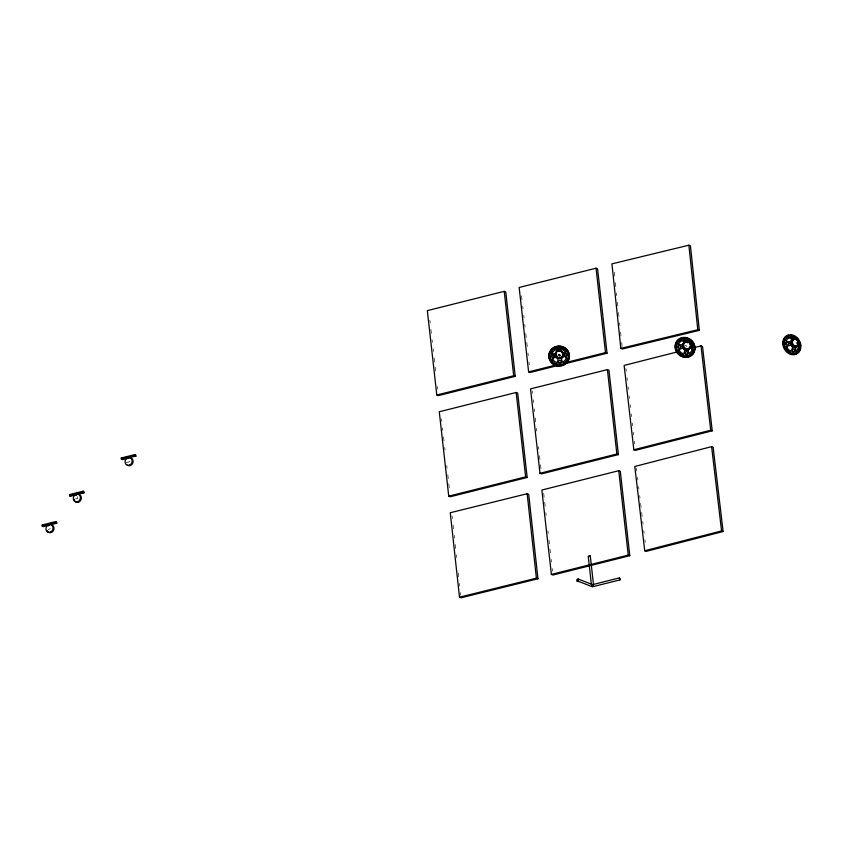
<?xml version="1.0" encoding="UTF-8"?>
<svg xmlns="http://www.w3.org/2000/svg" width="843" height="843" viewBox="0 0 843 843"><rect width="100%" height="100%" fill="white"/><g stroke="black" fill="none" stroke-linecap="round" stroke-linejoin="round"><path stroke-width="0.63" stroke-dasharray="4.21 3.16" d="M126.018 462.67L129.559 461.785L129.264 459.193M75.427 498.982L77.788 498.392L77.493 495.8M48.072 529.372L50.432 528.772M557.918 355.577L560.49 355.325M796.066 342.237L796.624 343.849M636.476 468.371L636.781 470.963M637.55 477.444L637.856 480.036M638.615 486.516L638.931 489.109M639.689 495.589L639.995 498.181M640.617 503.366L641.07 507.265M641.681 512.449L642.145 516.337M642.756 521.522L643.061 524.114M643.831 530.595L644.136 533.187M644.906 539.668L645.211 542.26M625.98 368.612L626.275 371.205M627.023 377.696L627.318 380.288M628.067 386.779L628.362 389.371M629.11 395.862L629.405 398.454M630.153 404.946L630.448 407.538M631.196 414.018L631.502 416.621M632.239 423.102L632.545 425.704M633.283 432.185L633.588 434.788M634.326 441.268L634.631 443.861M543.703 493.229L544.135 497.128M544.726 502.323L545.168 506.211M545.895 512.702L546.19 515.305M547.939 530.879L548.235 533.471M548.972 539.963L549.404 543.861M549.994 549.056L550.426 552.945M551.164 559.436L551.459 562.039M552.186 568.53L552.481 571.122M559.067 354.208L559.341 356.694M521.564 295.872L521.996 299.771M522.723 306.262L523.018 308.865M523.745 315.356L524.04 317.948M524.767 324.439L525.052 327.042M525.79 333.533L526.222 337.421M526.801 342.616L527.244 346.515M527.971 353.006L528.266 355.598M528.993 362.09L529.278 364.692M532.207 390.783L532.502 393.375M533.229 399.867L533.514 402.469M534.241 408.96L534.536 411.553M535.263 418.044L535.705 421.943M536.433 428.434L536.717 431.036M538.466 446.611L538.761 449.214M539.488 455.705L539.931 459.593M540.511 464.788L540.943 468.687M441.542 418.845L441.837 421.447M442.564 427.938L442.849 430.531M443.587 437.022L444.019 440.921M444.746 447.412L445.041 450.014M446.79 465.589L447.075 468.192M447.802 474.683L448.244 478.571M448.824 483.766L449.266 487.665M429.898 320.319L430.193 322.911M430.921 329.402L431.353 333.301M432.08 339.792L432.375 342.384M433.102 348.886L433.397 351.478M434.124 357.969L434.556 361.868M435.146 367.063L435.578 370.952M437.327 386.537L437.612 389.129M452.08 515.948L452.364 518.54M453.07 525.041L453.502 528.94M454.208 535.431L454.493 538.034M455.209 544.525L455.631 548.424M456.348 554.926L456.621 557.518M458.329 573.114L458.761 577.012M459.467 583.504L459.751 586.106M460.468 592.597L460.752 595.2M614.305 272.257L614.716 276.156M615.401 282.658L615.811 286.567M616.486 293.069L616.76 295.661M617.445 302.173L617.856 306.072M618.541 312.574L618.952 316.473M619.637 322.974L619.911 325.577M620.596 332.079L621.006 335.988M621.691 342.49L622.102 346.389M557.929 355.251A1.296 1.243 5.1 0 1 559.731 354.313A1.296 1.243 5.1 0 1 560.216 356.241M684.938 345.704A1.296 1.191 44.5 0 1 686.908 346.726"/><path stroke-width="1.26" d="M675.643 347.358C677.077 348.475 675.074 346.125 675.643 348.138M684.326 338.338L684.126 337.569L683.578 338.464M797.309 344.871C794.991 352.88 785.497 340.667 793.379 339.708L793.442 340.488M790.565 344.46L791.155 344.344L790.586 341.499A4.658 4.12 -3.8 0 1 784.981 339.845L787.436 336.842A9.052 7.313 61.4 0 1 795.118 337.295L798.289 340.635A9.052 7.313 61.4 0 1 799.259 349.308L796.804 352.311A9.052 7.313 61.4 0 1 789.122 351.847L785.961 348.507A9.052 7.313 61.4 0 1 784.981 339.845M549.12 357.158C549.878 357.211 549.784 356.484 549.162 356.979M558.53 346.578L557.739 346.768M690.048 347.211L690.069 346.188M560.911 351.383C570.869 359.729 548.941 361.942 556.823 351.784M559.794 365.093C560.637 365.862 560.49 365.124 559.826 364.998M569.13 355.398L568.614 354.861M793.347 347.4L793.411 346.726M687.593 350.066L685.559 350.108L685.633 349.423L688.489 349.645L689.764 348.17L689.047 347.853M682.946 345.577L682.524 344.397A4.658 3.994 -33.3 0 1 677.266 343.069L680.069 339.824A9.052 8.293 44.5 0 1 688.699 339.603L692.208 342.701A9.052 8.293 44.5 0 1 693.188 351.373L690.385 354.618A9.052 8.293 44.5 0 1 681.755 354.84L678.236 351.742A9.052 8.293 44.5 0 1 677.266 343.069M593.209 586.233L592.144 586.665L577.339 580.911L576.854 579.636L578.056 578.962L593.061 584.831M591.428 584.705L588.224 556.211L589.289 555.832L590.29 556.011L593.483 584.505M590.29 556.011L589.752 556.296M550.9 352.311L553.83 348.812A9.052 8.715 5.1 0 1 562.829 347.938L566.475 350.793A9.052 8.715 5.1 0 1 567.444 359.455L564.515 362.954A9.052 8.715 5.1 0 1 555.516 363.828L551.87 360.983A9.052 8.715 5.1 0 1 550.9 352.311A4.658 3.583 -53.7 0 0 555.495 353.375L556.169 353.723M686.328 356.989L685.644 356.989M791.672 346.283L791.524 345.135L791.029 345.44A4.658 4.647 15.3 0 0 785.961 348.507M685.559 350.108L683.684 349.139L684.116 348.633L684.569 349.74A4.658 4.478 -17.9 0 1 681.755 354.84M790.755 335.957C790.723 333.775 792.083 336.462 790.323 335.251M569.099 355.209C567.107 354.977 570.363 354.092 568.688 355.62M680.069 339.824A4.658 3.203 -2.1 0 1 683.799 342.922C681.65 344.292 681.808 347.59 683.684 349.139M688.014 349.044L689.237 349.002M593.04 586.433L592.229 586.264M556.528 356.916L555.937 357.316A4.658 4.11 86.2 0 0 551.87 360.983M592.155 584.747L619.405 577.887L620.09 578.825L619.879 579.91L592.734 586.707M619.405 577.887L619.879 579.91M783.59 344.734C782.009 344.113 785.518 344.007 783.558 344.081M562.323 353.902L563.082 353.596M555.421 356.399L556.106 356.178M682.472 347.4L683.136 347.221M711.608 446.653L634.779 466.474L644.737 550.742L646.275 551.343L723.104 531.522L713.146 447.254L711.608 446.653L721.566 530.921L723.104 531.522M644.737 550.742L721.566 530.921M677.055 351.974L624.136 365.419L633.831 449.751L635.38 450.352L712.23 430.826L702.535 346.494L700.997 345.893L694.695 347.495M633.831 449.751L710.691 430.225L712.23 430.826M618.751 470.71L541.87 490.036L551.375 574.42L552.913 575.021L629.795 555.695L620.29 471.311L618.751 470.71L628.256 555.094L629.795 555.695M551.375 574.42L628.256 555.094M564.188 363.944L607.044 353.206L597.571 268.812L596.033 268.211L519.151 287.484L528.614 371.879L530.152 372.48L560.405 364.893M504.219 291.351L427.338 310.624L436.8 395.019L438.349 395.62L515.231 376.347L505.768 291.952L504.219 291.351L513.693 375.746L515.231 376.347M127.988 458.181L122.33 459.593L121.413 459.235L121.266 457.991L134.838 454.598L135.765 454.957L135.902 456.189L128.189 457.538M123.426 458.044L127.124 457.117M121.413 459.235L134.975 455.831L135.902 456.189M528.614 371.879L556.338 364.935M566.422 362.406L605.495 352.606L607.044 353.206M436.8 395.019L513.693 375.746M76.218 494.788L70.57 496.211L69.642 495.842L69.505 494.609L83.078 491.206L83.994 491.564L84.142 492.807L78.483 494.219M72.898 494.346L76.597 493.418M69.642 495.842L83.215 492.449L84.142 492.807M516.158 392.48L439.277 411.763L448.739 496.158L450.278 496.748L527.17 477.475L517.697 393.08L516.158 392.48L525.632 476.875L527.17 477.475M607.403 369.613L530.521 388.886L539.984 473.281L541.533 473.882L618.414 454.609L608.952 370.214L607.403 369.613L616.876 454.008L618.414 454.609M48.862 525.178L43.214 526.59L42.287 526.232L42.15 524.989L55.722 521.585L56.639 521.943L56.787 523.187L51.128 524.609M49.242 523.809L52.94 522.871M42.287 526.232L55.859 522.829L56.787 523.187M448.739 496.158L525.632 476.875M539.984 473.281L616.876 454.008M527.17 493.724L450.257 512.744L459.488 597.202L461.037 597.792L537.95 578.772L528.709 494.325L527.17 493.724L536.401 578.172L537.95 578.772M459.488 597.202L536.401 578.172M688.889 245.208L611.934 263.859L620.838 348.391L622.376 348.991L699.332 330.34L690.438 245.798L688.889 245.208L697.793 329.739L699.332 330.34M620.838 348.391L697.793 329.739M592.102 585.706L593.135 585.6M684.706 342.5L685.707 342.342M562.523 354.713L563.345 354.597M555.168 355.398L555.906 355.367L555.927 354.524L555.189 354.366M558.814 351.057L559.878 351.088M562.502 355.556L563.314 355.63M790.334 343.438L790.966 343.512M577.339 580.911L578.53 580.237L578.056 578.962M558.709 358.212L557.592 358.612A4.658 4.405 25.2 0 1 555.516 363.828M576.865 581.143L578.098 581.628M121.266 457.991L122.193 458.35M69.505 494.609L70.433 494.967L70.57 496.211M42.15 524.989L43.077 525.347L43.214 526.59M790.344 342.427L790.976 342.69M561.807 357.074L562.46 357.506M792.051 345.82L792.462 346.958A4.658 4.278 -50.7 0 1 789.122 351.847M556.053 352.49L556.622 353.017M796.045 346.062L796.603 346.578M561.185 357.643L561.68 358.212A4.658 4.299 -49.1 0 0 564.515 362.954M683.799 342.922L684.21 343.596M792.072 340.835L791.693 340.129A4.658 3.003 14.7 0 0 787.436 336.842M560.416 358.043L560.743 358.696M792.905 353.965L793.484 353.775L792.873 354.028M794.875 346.81L795.16 347.506M686.465 349.518L686.592 350.224M794.159 346.873L794.264 347.59M700.997 345.893L710.691 430.225M596.033 268.211L605.495 352.606M134.838 454.598L134.975 455.831M83.078 491.206L83.215 492.449M55.722 521.585L55.859 522.829M566.475 357.021A7.387 7.113 5.1 0 1 563.535 361.658M561.838 362.532A7.387 7.113 5.1 0 1 552.281 358.412M551.828 356.6A7.387 7.113 5.1 0 1 565.137 351.721M566.064 353.365A7.387 7.113 5.1 0 1 566.517 355.166M553.83 348.812A4.658 3.13 -19.6 0 1 556.854 351.036M563.019 356.621A4.658 3.857 82.9 0 1 567.444 359.455M566.475 350.793A4.658 3.33 46.8 0 1 562.576 352.68M560.753 351.025A4.658 3.024 13.5 0 1 562.829 347.938M553.798 347.664A10.306 9.916 5.1 0 1 569.415 355.757A10.306 9.916 5.1 0 1 554.694 365.103A10.306 9.916 5.1 0 1 553.05 348.138M566.19 361.668A9.052 8.715 5.1 0 1 564.483 363.228M550.869 352.585A9.052 8.715 5.1 0 1 552.102 350.656M562.808 348.212A9.052 8.715 5.1 0 1 566.454 351.067M687.814 354.018A7.387 6.776 44.5 0 1 686.023 354.302M684.168 354.102A7.387 6.776 44.5 0 1 678.626 349.223M678.172 347.4A7.387 6.776 44.5 0 1 684.432 340.14A7.387 6.776 44.5 0 1 692.272 347.042M692.24 348.886A7.387 6.776 44.5 0 1 689.437 353.259M678.236 351.742A4.658 4.521 -85.2 0 1 682.967 348.338M690.385 354.618A4.658 3.878 -62.9 0 1 688.489 349.645M689.764 348.17A4.658 3.087 86.6 0 1 693.188 351.373M692.208 342.701A4.658 2.561 57.1 0 1 690.059 344.492M687.73 342.816A4.658 2.603 27.4 0 1 687.509 342.458M687.235 341.742A4.658 2.603 27.4 0 1 688.699 339.603M681.46 355.135A9.052 8.293 44.5 0 1 677.951 352.037M678.141 341.541A9.052 8.293 44.5 0 1 681.766 339.202M688.404 339.898A9.052 8.293 44.5 0 1 691.924 342.996M693.02 345.061A9.052 8.293 44.5 0 1 693.568 347.295M693.526 349.55A9.052 8.293 44.5 0 1 692.893 351.657M693.979 352.258A10.306 9.442 44.5 0 1 676.961 352.68A10.306 9.442 44.5 0 1 683.81 337.664M686.392 337.938A10.306 9.442 44.5 0 1 692.872 342.384M693.357 343.133A10.306 9.442 44.5 0 1 694.695 349.856M78.283 494.409A4.057 3.488 -68.8 0 1 80.865 500.057A4.057 3.488 -68.8 0 1 74.943 501.1M74.479 500.257A4.057 3.488 -68.8 0 1 74.247 499.277M75.638 495.473A4.057 3.488 -68.8 0 1 76.45 494.862M128.22 458.255A4.057 3.488 -68.8 0 1 133.089 461.932A4.057 3.488 -68.8 0 1 127.356 465.157M794.517 351.51A7.387 5.964 61.4 0 1 792.915 351.657M791.261 351.31A7.387 5.964 61.4 0 1 786.266 346.041M785.855 344.197A7.387 5.964 61.4 0 1 785.855 342.384M786.298 340.709A7.387 5.964 61.4 0 1 794.57 338.633M797.973 343.101A7.387 5.964 61.4 0 1 795.95 350.888M796.804 352.311A4.658 3.235 -67.9 0 1 795.95 347.158M797.067 345.799A4.658 2.118 89.8 0 1 799.259 349.308M798.289 340.635A4.658 1.591 64 0 1 797.942 342.195M794.517 339.255A4.658 1.96 37.8 0 1 795.118 337.295M788.595 352.142A9.052 7.313 61.4 0 1 785.423 348.802M794.591 337.59A9.052 7.313 61.4 0 1 796.329 339.055M798.753 343.059A9.052 7.313 61.4 0 1 799.269 345.324M799.259 347.548A9.052 7.313 61.4 0 1 798.721 349.592M799.701 350.266A10.306 8.325 61.4 0 1 785.307 350.477A10.306 8.325 61.4 0 1 788.247 335.208M796.972 338.275A10.306 8.325 61.4 0 1 799.417 341.995M799.733 342.827A10.306 8.325 61.4 0 1 800.313 345.409M797.878 343.575A1.834 0.664 72.8 0 1 799.28 344.787A1.834 0.727 81.5 0 1 798.69 345.672A1.834 0.727 81.5 0 1 797.91 344.46M50.928 524.789A4.057 3.488 -68.8 0 1 53.246 530.9A4.057 3.488 -68.8 0 1 47.124 530.637M48.283 525.853A4.057 3.488 -68.8 0 1 49.094 525.252M792.272 354.018L792.947 354.366L792.272 354.018M799.449 345.24L800.112 345.588L799.449 345.24M799.975 344.945L800.65 345.293L799.975 344.945M685.865 356.399L686.613 356.694L685.865 356.399M693.768 347.19L694.516 347.485L693.768 347.19M694.052 346.905L694.801 347.19L694.052 346.905M557.012 356.874A3.699 3.562 5.1 0 0 562.987 354.682A3.699 3.562 5.1 0 0 557.992 350.783A3.699 3.562 5.1 0 0 557.012 356.874M557.002 356.979A3.699 3.562 5.1 0 0 562.976 354.787A3.699 3.562 5.1 0 0 557.992 350.888A3.699 3.562 5.1 0 0 557.002 356.979M556.749 357.295A4.11 3.962 5.1 0 0 563.387 354.861A4.11 3.962 5.1 0 0 557.834 350.519A4.11 3.962 5.1 0 0 556.749 357.295M560.047 363.386A1.834 1.728 -26.9 0 0 559.784 360.109A1.834 1.739 -1.3 0 0 560.047 363.386M552.702 363.596A10.306 9.916 5.1 0 0 569.331 357.495A10.306 9.916 5.1 0 0 555.432 346.631A10.306 9.916 5.1 0 0 552.702 363.596M554.125 355.683A1.834 1.486 -66 0 0 551.217 356.473A1.834 1.549 -79.1 0 0 554.125 355.683M557.286 349.329A1.834 1.201 -8.5 0 0 558.688 350.256A1.834 1.191 2.5 0 0 559.731 349.086A1.834 1.191 2.5 0 0 558.329 348.011A1.834 1.201 -8.5 0 0 557.286 349.329M567.16 354.924A1.834 1.38 58.3 0 0 564.346 354.682A1.834 1.444 70.2 0 0 567.16 354.924M683.547 345.43A3.699 3.393 44.5 0 0 689.174 348.37A3.699 3.393 44.5 0 0 688.489 342.226A3.699 3.393 44.5 0 0 683.547 345.43M683.03 345.556A4.11 3.772 44.5 0 0 689.3 348.823A4.11 3.772 44.5 0 0 688.531 341.995A4.11 3.772 44.5 0 0 683.03 345.556M686.276 354.713A1.834 1.623 -51.1 0 0 686.508 351.405A1.834 1.707 -37.1 0 0 686.276 354.713M675.38 347.485A10.306 9.442 44.5 0 0 691.081 355.662A10.306 9.442 44.5 0 0 689.163 338.57A10.306 9.442 44.5 0 0 675.38 347.485M681.049 346.599A1.834 1.665 -45.9 0 0 677.761 347.221A1.834 1.728 -61.8 0 0 681.049 346.599M683.789 340.54A1.834 1.159 7.7 0 0 685.401 341.552A1.834 1.085 17.5 0 0 686.139 340.488A1.834 1.085 17.5 0 0 684.558 339.339A1.834 1.159 7.7 0 0 683.789 340.54M691.766 345.44A1.834 1.054 67 0 0 690.86 346.357A1.834 1.128 76.8 0 0 692.029 347.79A1.834 1.128 76.8 0 0 693.062 346.831A1.834 1.054 67 0 0 691.766 345.44M78.199 501.553A4.057 3.488 -68.8 0 0 79.063 494.651A4.057 3.488 -68.8 0 0 73.33 497.886A4.057 3.488 -68.8 0 0 78.199 501.553M129.97 464.946A4.057 3.488 -68.8 0 0 130.823 458.044A4.057 3.488 -68.8 0 0 125.101 461.269A4.057 3.488 -68.8 0 0 129.97 464.946M792.399 341.615A3.699 2.982 61.4 0 0 796.73 346.188A3.699 2.982 61.4 0 0 797.467 340.351A3.699 2.982 61.4 0 0 792.399 341.615M792.178 341.731A3.699 2.982 61.4 0 0 796.509 346.304A3.699 2.982 61.4 0 0 797.257 340.467A3.699 2.982 61.4 0 0 792.178 341.731M791.83 341.615A4.11 3.319 61.4 0 0 796.646 346.694A4.11 3.319 61.4 0 0 797.467 340.193A4.11 3.319 61.4 0 0 791.83 341.615M793.337 352.068A1.834 1.423 -61.5 0 0 794.022 348.76A1.834 1.57 -55.6 0 0 793.337 352.068M783.379 341.531A10.306 8.325 61.4 0 0 795.444 354.26A10.306 8.325 61.4 0 0 797.51 337.98A10.306 8.325 61.4 0 0 783.379 341.531M789.111 343.575A1.834 1.728 -8.2 0 0 785.665 343.976A1.834 1.802 -9.4 0 0 789.111 343.575M791.187 337.811A1.834 1.033 21.9 0 0 792.915 338.918A1.834 0.885 29.6 0 0 793.274 337.938A1.834 0.885 29.6 0 0 791.619 336.694A1.834 1.033 21.9 0 0 791.187 337.811M50.843 531.944A4.057 3.488 -68.8 0 0 51.708 525.041A4.057 3.488 -68.8 0 0 45.975 528.266A4.057 3.488 -68.8 0 0 50.843 531.944"/></g></svg>
